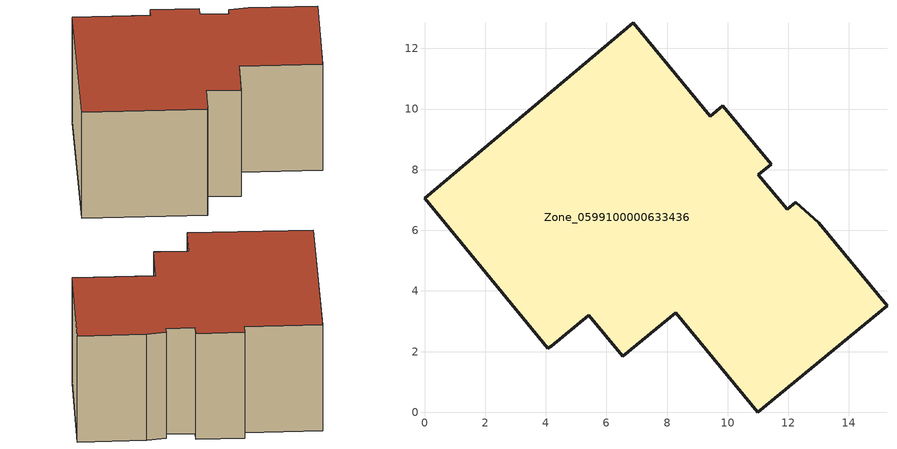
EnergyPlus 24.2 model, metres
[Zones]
Zone_0599100000633436
 floor ground (C_G): 9.42,9.77 9.85,10.11 11.43,8.18 11.02,7.84 11.96,6.69 12.25,6.92 12.99,6.25 15.25,3.51 10.98,0 8.28,3.28 6.53,1.84 5.42,3.2 4.17,2.18 4.07,2.1 0,7.06 6.89,12.85 z0
 wall outside (C_F): 5.42,3.2 6.53,1.84 8.28,3.28 10.98,0 15.25,3.51 12.99,6.25 12.25,6.92 11.96,6.69 11.02,7.84 11.43,8.18 9.85,10.11 9.42,9.77 6.89,12.85 0,7.06 4.07,2.1 4.17,2.18 5.42,3.2 z0:6.39
 roof outside (C_R): 4.17,2.18 5.42,3.2 6.53,1.84 8.28,3.28 10.98,0 15.25,3.51 12.99,6.25 12.25,6.92 11.96,6.69 11.02,7.84 11.43,8.18 9.85,10.11 9.42,9.77 6.89,12.85 0,7.06 4.07,2.1 z6.39
[BUILDING]
Pand.0599100000633436: North Axis=0; Terrain=City; Loads Convergence Tolerance Value=0.04; Temperature Convergence Tolerance Value=0.4; Solar Distribution=FullExterior; Maximum Number of Warmup Days=25; Minimum Number of Warmup Days=1
[Site:Location]
Rotterdam.The.Hague.AP_ZH_NLD Design_Conditions: Latitude=51.96; Longitude=4.45; Time Zone=1; Elevation=-4.5
[SITE:GROUNDTEMPERATURE:BUILDINGSURFACE]
18, 18, 18, 18, 18, 18, 18, 18, 18, 18, 18, 18
[MATERIAL] Thermal Absorptance=0.9; Solar Absorptance=0.7; Visible Absorptance=0.7
Name | Roughness | Thickness | Conductivity | Density | Specific Heat
G.TI.1946 | MediumSmooth | 0.15 | 1 | 540 | 1210
F.TI.1946 | Rough | 0.3 | 0.857143 | 1920 | 840
R.TI.1946 | MediumRough | 0.2 | 0.1 | 1500 | 1000
[CONSTRUCTION]
C_G: G.TI.1946
C_F: F.TI.1946
C_R: R.TI.1946
[ZONE]
Zone_0599100000633436: Type=1; Multiplier=1; Ceiling Height=Autocalculate; Volume=Autocalculate; Floor Area=autocalculate; Part of Total Floor Area=Yes
[ZONEINFILTRATION:DESIGNFLOWRATE]
Infil_Zone_0599100000633436: Zone or ZoneList or Space or SpaceList=Zone_0599100000633436; Schedule=AlwaysOn; Design Flow Rate Calculation Method=Flow/Area; Flow Rate per Floor Area=0.003; Constant Term Coefficient=1; Temperature Term Coefficient=0; Velocity Term Coefficient=0; Velocity Squared Term Coefficient=0
[HVACTEMPLATE:ZONE:IDEALLOADSAIRSYSTEM]
Zone_0599100000633436: Maximum Heating Supply Air Temperature=50; Minimum Cooling Supply Air Temperature=13; Maximum Heating Supply Air Humidity Ratio=0.0156; Minimum Cooling Supply Air Humidity Ratio=0.0077; Heating Limit=NoLimit; Cooling Limit=NoLimit; Dehumidification Control Type=ConstantSensibleHeatRatio; Cooling Sensible Heat Ratio=0.7; Dehumidification Setpoint=60; Humidification Control Type=None; Humidification Setpoint=30; Outdoor Air Method=None; Outdoor Air Flow Rate per Person=0.00944; Outdoor Air Flow Rate per Zone Floor Area=0; Outdoor Air Flow Rate per Zone=0; Demand Controlled Ventilation Type=None; Outdoor Air Economizer Type=NoEconomizer; Heat Recovery Type=None; Sensible Heat Recovery Effectiveness=0.7; Latent Heat Recovery Effectiveness=0.65
[ZONECONTROL:THERMOSTAT]
ThermostatControl_Zone_0599100000633436: Zone or ZoneList=Zone_0599100000633436; Control Type Schedule=DualSetpointControlType; Control 1=Thermostat_Zone_0599100000633436; Temperature Difference Between Cutout And Setpoint=0
[THERMOSTATSETPOINT:DUALSETPOINT]
Thermostat_Zone_0599100000633436: Heating Setpoint Temperature Schedule=HeatingSetpoint_Zone_0599100000633436; Cooling Setpoint Temperature Schedule=CoolingSetpoint_Zone_0599100000633436
[SCHEDULE:COMPACT]
HeatingSetpoint_Zone_0599100000633436: Through: 12/31, For: AllDays, Until: 24:00, 21
CoolingSetpoint_Zone_0599100000633436: Through: 12/31, For: AllDays, Until: 24:00, 24
DualSetpointControlType: Through: 12/31, For: AllDays, Until: 24:00, 4
AlwaysOn: Through: 12/31, For: AllDays, Until: 24:00, 1
